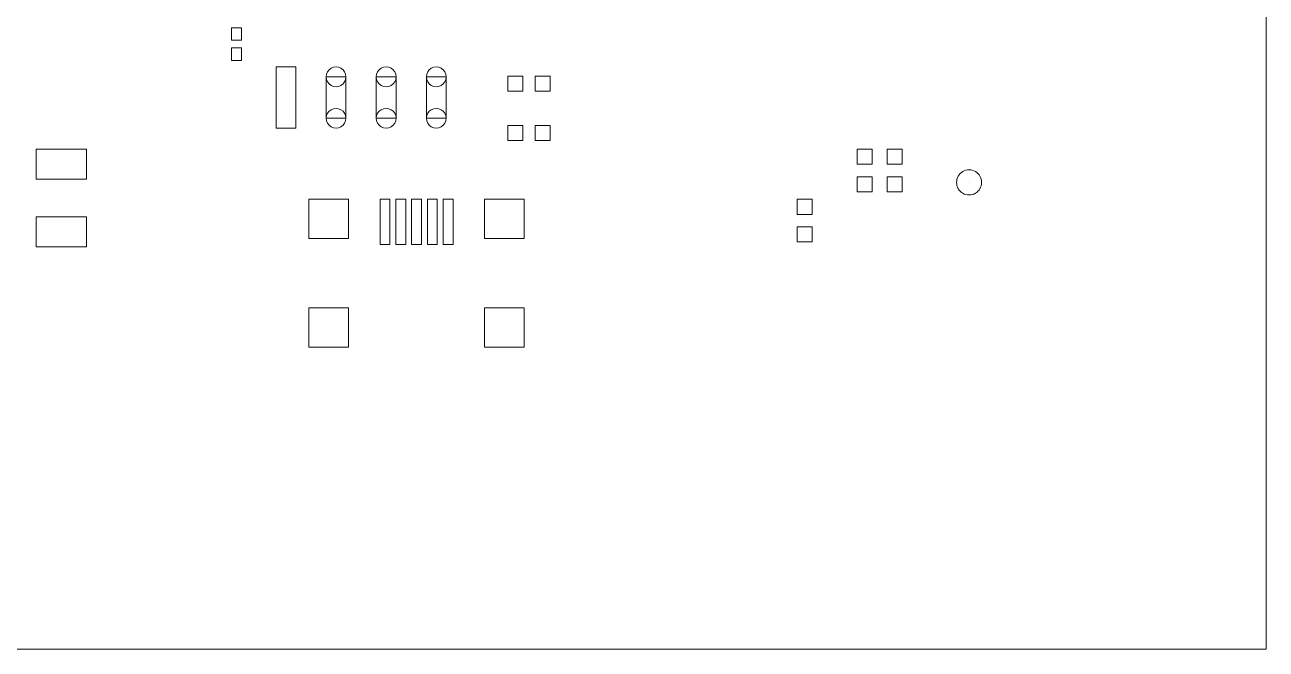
# Model space of a CAD drawing. Header units: millimetres. Extents: x -145 to 117, y -28 to 99.
# Drawn here: x 54.1 to 117, y -27.5 to 4.1 of the extents above; entities that cross this region are included whole.
import ezdxf

# ---------------------------------------------------------------- set-up
doc = ezdxf.new("R2010")
doc.units = ezdxf.units.MM
doc.header["$MEASUREMENT"] = 0
doc.layers.add('Layer 1', color=7, linetype='Continuous')

msp = doc.modelspace()

# ---------------------------------------------------------------- linework, layer by layer
at = {"layer": 'Layer 1', "color": 8, "lineweight": 9}
msp.add_open_spline([(117.0347, 99.4834), (117.0347, 99.4834), (-9.9653, 99.4834), (-9.9653, 99.4834), (-9.9653, 99.4834), (-9.9653, 99.4834), (-9.9653, -27.5166), (-9.9653, -27.5166), (-9.9653, -27.5166), (-9.9653, -27.5166), (117.0347, -27.5166), (117.0347, -27.5166), (117.0347, -27.5166), (117.0347, -27.5166), (117.0347, 99.4834), (117.0347, 99.4834)], degree=3, knots=[0, 0, 0, 0, 0.2, 0.2, 0.2, 0.2, 0.4, 0.4, 0.4, 0.4, 0.6, 0.6, 0.6, 0.6, 1, 1, 1, 1], dxfattribs=at)
at = {"layer": 'Layer 1', "lineweight": 9}
for points, knots in [([(64.5989, 3.3215), (64.5989, 3.3215), (64.5989, 3.9565), (64.5989, 3.9565), (64.5989, 3.9565), (64.5989, 3.9565), (65.1069, 3.9565), (65.1069, 3.9565), (65.1069, 3.9565), (65.1069, 3.9565), (65.1069, 3.3215), (65.1069, 3.3215), (65.1069, 3.3215), (65.1069, 3.3215), (64.5989, 3.3215), (64.5989, 3.3215)], [0, 0, 0, 0, 0.2, 0.2, 0.2, 0.2, 0.4, 0.4, 0.4, 0.4, 0.6, 0.6, 0.6, 0.6, 1, 1, 1, 1]), ([(64.5989, 2.3055), (64.5989, 2.3055), (64.5989, 2.9405), (64.5989, 2.9405), (64.5989, 2.9405), (64.5989, 2.9405), (65.1069, 2.9405), (65.1069, 2.9405), (65.1069, 2.9405), (65.1069, 2.9405), (65.1069, 2.3055), (65.1069, 2.3055), (65.1069, 2.3055), (65.1069, 2.3055), (64.5989, 2.3055), (64.5989, 2.3055)], [0, 0, 0, 0, 0.2, 0.2, 0.2, 0.2, 0.4, 0.4, 0.4, 0.4, 0.6, 0.6, 0.6, 0.6, 1, 1, 1, 1]), ([(66.8595, -1.126), (66.8595, -1.126), (66.8595, 1.9728), (66.8595, 1.9728), (66.8595, 1.9728), (66.8595, 1.9728), (67.8603, 1.9728), (67.8603, 1.9728), (67.8603, 1.9728), (67.8603, 1.9728), (67.8603, -1.126), (67.8603, -1.126), (67.8603, -1.126), (67.8603, -1.126), (66.8595, -1.126), (66.8595, -1.126)], [0, 0, 0, 0, 0.2, 0.2, 0.2, 0.2, 0.4, 0.4, 0.4, 0.4, 0.6, 0.6, 0.6, 0.6, 1, 1, 1, 1]), ([(69.3995, 1.4724), (69.3995, 1.6512), (69.4949, 1.8164), (69.6497, 1.9058), (69.6497, 1.9058), (69.8045, 1.9951), (69.9953, 1.9951), (70.1501, 1.9058), (70.1501, 1.9058), (70.3049, 1.8164), (70.4003, 1.6512), (70.4003, 1.4724)], [0, 0, 0, 0, 0.25, 0.25, 0.25, 0.25, 0.5, 0.5, 0.5, 0.5, 1, 1, 1, 1]), ([(71.9395, 1.4724), (71.9395, 1.6512), (72.0349, 1.8164), (72.1897, 1.9058), (72.1897, 1.9058), (72.3445, 1.9951), (72.5353, 1.9951), (72.6901, 1.9058), (72.6901, 1.9058), (72.8449, 1.8164), (72.9403, 1.6512), (72.9403, 1.4724)], [0, 0, 0, 0, 0.25, 0.25, 0.25, 0.25, 0.5, 0.5, 0.5, 0.5, 1, 1, 1, 1]), ([(74.4795, 1.4724), (74.4795, 1.6512), (74.5749, 1.8164), (74.7297, 1.9058), (74.7297, 1.9058), (74.8845, 1.9951), (75.0753, 1.9951), (75.2301, 1.9058), (75.2301, 1.9058), (75.3849, 1.8164), (75.4803, 1.6512), (75.4803, 1.4724)], [0, 0, 0, 0, 0.25, 0.25, 0.25, 0.25, 0.5, 0.5, 0.5, 0.5, 1, 1, 1, 1]), ([(70.4003, -0.6256), (70.4003, -0.6256), (69.3995, -0.6256), (69.3995, -0.6256), (69.3995, -0.6256), (69.3995, -0.6256), (69.3995, 1.4724), (69.3995, 1.4724), (69.3995, 1.4724), (69.3995, 1.4724), (70.4003, 1.4724), (70.4003, 1.4724), (70.4003, 1.4724), (70.4003, 1.4724), (70.4003, -0.6256), (70.4003, -0.6256)], [0, 0, 0, 0, 0.2, 0.2, 0.2, 0.2, 0.4, 0.4, 0.4, 0.4, 0.6, 0.6, 0.6, 0.6, 1, 1, 1, 1]), ([(70.4003, 1.4724), (70.4003, 1.2937), (70.3049, 1.1285), (70.1501, 1.0391), (70.1501, 1.0391), (69.9953, 0.9497), (69.8045, 0.9497), (69.6497, 1.0391), (69.6497, 1.0391), (69.4949, 1.1285), (69.3995, 1.2937), (69.3995, 1.4724)], [0, 0, 0, 0, 0.25, 0.25, 0.25, 0.25, 0.5, 0.5, 0.5, 0.5, 1, 1, 1, 1]), ([(69.8999, 1.4724), (69.8999, 1.4724), (69.8999, 1.4724), (69.8999, 1.4724), (69.8999, 1.4724), (69.8999, 1.4724), (69.8999, 1.4724), (69.8999, 1.4724), (69.8999, 1.4724), (69.8999, 1.4724), (69.8999, 1.4724), (69.8999, 1.4724)], [0, 0, 0, 0, 0.25, 0.25, 0.25, 0.25, 0.5, 0.5, 0.5, 0.5, 1, 1, 1, 1]), ([(69.8999, 1.4724), (69.8999, 1.4724), (69.8999, 1.4724), (69.8999, 1.4724), (69.8999, 1.4724), (69.8999, 1.4724), (69.8999, 1.4724), (69.8999, 1.4724), (69.8999, 1.4724), (69.8999, 1.4724), (69.8999, 1.4724), (69.8999, 1.4724)], [0, 0, 0, 0, 0.25, 0.25, 0.25, 0.25, 0.5, 0.5, 0.5, 0.5, 1, 1, 1, 1]), ([(72.9403, -0.6256), (72.9403, -0.6256), (71.9395, -0.6256), (71.9395, -0.6256), (71.9395, -0.6256), (71.9395, -0.6256), (71.9395, 1.4724), (71.9395, 1.4724), (71.9395, 1.4724), (71.9395, 1.4724), (72.9403, 1.4724), (72.9403, 1.4724), (72.9403, 1.4724), (72.9403, 1.4724), (72.9403, -0.6256), (72.9403, -0.6256)], [0, 0, 0, 0, 0.2, 0.2, 0.2, 0.2, 0.4, 0.4, 0.4, 0.4, 0.6, 0.6, 0.6, 0.6, 1, 1, 1, 1]), ([(72.9403, 1.4724), (72.9403, 1.2937), (72.8449, 1.1285), (72.6901, 1.0391), (72.6901, 1.0391), (72.5353, 0.9497), (72.3445, 0.9497), (72.1897, 1.0391), (72.1897, 1.0391), (72.0349, 1.1285), (71.9395, 1.2937), (71.9395, 1.4724)], [0, 0, 0, 0, 0.25, 0.25, 0.25, 0.25, 0.5, 0.5, 0.5, 0.5, 1, 1, 1, 1]), ([(72.4399, 1.4724), (72.4399, 1.4724), (72.4399, 1.4724), (72.4399, 1.4724), (72.4399, 1.4724), (72.4399, 1.4724), (72.4399, 1.4724), (72.4399, 1.4724), (72.4399, 1.4724), (72.4399, 1.4724), (72.4399, 1.4724), (72.4399, 1.4724)], [0, 0, 0, 0, 0.25, 0.25, 0.25, 0.25, 0.5, 0.5, 0.5, 0.5, 1, 1, 1, 1]), ([(72.4399, 1.4724), (72.4399, 1.4724), (72.4399, 1.4724), (72.4399, 1.4724), (72.4399, 1.4724), (72.4399, 1.4724), (72.4399, 1.4724), (72.4399, 1.4724), (72.4399, 1.4724), (72.4399, 1.4724), (72.4399, 1.4724), (72.4399, 1.4724)], [0, 0, 0, 0, 0.25, 0.25, 0.25, 0.25, 0.5, 0.5, 0.5, 0.5, 1, 1, 1, 1]), ([(75.4803, -0.6256), (75.4803, -0.6256), (74.4795, -0.6256), (74.4795, -0.6256), (74.4795, -0.6256), (74.4795, -0.6256), (74.4795, 1.4724), (74.4795, 1.4724), (74.4795, 1.4724), (74.4795, 1.4724), (75.4803, 1.4724), (75.4803, 1.4724), (75.4803, 1.4724), (75.4803, 1.4724), (75.4803, -0.6256), (75.4803, -0.6256)], [0, 0, 0, 0, 0.2, 0.2, 0.2, 0.2, 0.4, 0.4, 0.4, 0.4, 0.6, 0.6, 0.6, 0.6, 1, 1, 1, 1]), ([(75.4803, 1.4724), (75.4803, 1.2937), (75.3849, 1.1285), (75.2301, 1.0391), (75.2301, 1.0391), (75.0753, 0.9497), (74.8845, 0.9497), (74.7297, 1.0391), (74.7297, 1.0391), (74.5749, 1.1285), (74.4795, 1.2937), (74.4795, 1.4724)], [0, 0, 0, 0, 0.25, 0.25, 0.25, 0.25, 0.5, 0.5, 0.5, 0.5, 1, 1, 1, 1]), ([(74.9799, 1.4724), (74.9799, 1.4724), (74.9799, 1.4724), (74.9799, 1.4724), (74.9799, 1.4724), (74.9799, 1.4724), (74.9799, 1.4724), (74.9799, 1.4724), (74.9799, 1.4724), (74.9799, 1.4724), (74.9799, 1.4724), (74.9799, 1.4724)], [0, 0, 0, 0, 0.25, 0.25, 0.25, 0.25, 0.5, 0.5, 0.5, 0.5, 1, 1, 1, 1]), ([(74.9799, 1.4724), (74.9799, 1.4724), (74.9799, 1.4724), (74.9799, 1.4724), (74.9799, 1.4724), (74.9799, 1.4724), (74.9799, 1.4724), (74.9799, 1.4724), (74.9799, 1.4724), (74.9799, 1.4724), (74.9799, 1.4724), (74.9799, 1.4724)], [0, 0, 0, 0, 0.25, 0.25, 0.25, 0.25, 0.5, 0.5, 0.5, 0.5, 1, 1, 1, 1]), ([(78.5994, 0.7434), (78.5994, 0.7434), (78.5994, 1.5054), (78.5994, 1.5054), (78.5994, 1.5054), (78.5994, 1.5054), (79.3614, 1.5054), (79.3614, 1.5054), (79.3614, 1.5054), (79.3614, 1.5054), (79.3614, 0.7434), (79.3614, 0.7434), (79.3614, 0.7434), (79.3614, 0.7434), (78.5994, 0.7434), (78.5994, 0.7434)], [0, 0, 0, 0, 0.2, 0.2, 0.2, 0.2, 0.4, 0.4, 0.4, 0.4, 0.6, 0.6, 0.6, 0.6, 1, 1, 1, 1]), ([(79.9964, 0.7434), (79.9964, 0.7434), (79.9964, 1.5054), (79.9964, 1.5054), (79.9964, 1.5054), (79.9964, 1.5054), (80.7584, 1.5054), (80.7584, 1.5054), (80.7584, 1.5054), (80.7584, 1.5054), (80.7584, 0.7434), (80.7584, 0.7434), (80.7584, 0.7434), (80.7584, 0.7434), (79.9964, 0.7434), (79.9964, 0.7434)], [0, 0, 0, 0, 0.2, 0.2, 0.2, 0.2, 0.4, 0.4, 0.4, 0.4, 0.6, 0.6, 0.6, 0.6, 1, 1, 1, 1]), ([(69.3995, -0.6256), (69.3995, -0.4469), (69.4949, -0.2817), (69.6497, -0.1923), (69.6497, -0.1923), (69.8045, -0.1029), (69.9953, -0.1029), (70.1501, -0.1923), (70.1501, -0.1923), (70.3049, -0.2817), (70.4003, -0.4469), (70.4003, -0.6256)], [0, 0, 0, 0, 0.25, 0.25, 0.25, 0.25, 0.5, 0.5, 0.5, 0.5, 1, 1, 1, 1]), ([(70.4003, -0.6256), (70.4003, -0.8044), (70.3049, -0.9696), (70.1501, -1.059), (70.1501, -1.059), (69.9953, -1.1483), (69.8045, -1.1483), (69.6497, -1.059), (69.6497, -1.059), (69.4949, -0.9696), (69.3995, -0.8044), (69.3995, -0.6256)], [0, 0, 0, 0, 0.25, 0.25, 0.25, 0.25, 0.5, 0.5, 0.5, 0.5, 1, 1, 1, 1]), ([(69.8999, -0.6256), (69.8999, -0.6256), (69.8999, -0.6256), (69.8999, -0.6256), (69.8999, -0.6256), (69.8999, -0.6256), (69.8999, -0.6256), (69.8999, -0.6256), (69.8999, -0.6256), (69.8999, -0.6256), (69.8999, -0.6256), (69.8999, -0.6256)], [0, 0, 0, 0, 0.25, 0.25, 0.25, 0.25, 0.5, 0.5, 0.5, 0.5, 1, 1, 1, 1]), ([(69.8999, -0.6256), (69.8999, -0.6256), (69.8999, -0.6256), (69.8999, -0.6256), (69.8999, -0.6256), (69.8999, -0.6256), (69.8999, -0.6256), (69.8999, -0.6256), (69.8999, -0.6256), (69.8999, -0.6256), (69.8999, -0.6256), (69.8999, -0.6256)], [0, 0, 0, 0, 0.25, 0.25, 0.25, 0.25, 0.5, 0.5, 0.5, 0.5, 1, 1, 1, 1]), ([(71.9395, -0.6256), (71.9395, -0.4469), (72.0349, -0.2817), (72.1897, -0.1923), (72.1897, -0.1923), (72.3445, -0.1029), (72.5353, -0.1029), (72.6901, -0.1923), (72.6901, -0.1923), (72.8449, -0.2817), (72.9403, -0.4469), (72.9403, -0.6256)], [0, 0, 0, 0, 0.25, 0.25, 0.25, 0.25, 0.5, 0.5, 0.5, 0.5, 1, 1, 1, 1]), ([(72.9403, -0.6256), (72.9403, -0.8044), (72.8449, -0.9696), (72.6901, -1.059), (72.6901, -1.059), (72.5353, -1.1483), (72.3445, -1.1483), (72.1897, -1.059), (72.1897, -1.059), (72.0349, -0.9696), (71.9395, -0.8044), (71.9395, -0.6256)], [0, 0, 0, 0, 0.25, 0.25, 0.25, 0.25, 0.5, 0.5, 0.5, 0.5, 1, 1, 1, 1]), ([(72.4399, -0.6256), (72.4399, -0.6256), (72.4399, -0.6256), (72.4399, -0.6256), (72.4399, -0.6256), (72.4399, -0.6256), (72.4399, -0.6256), (72.4399, -0.6256), (72.4399, -0.6256), (72.4399, -0.6256), (72.4399, -0.6256), (72.4399, -0.6256)], [0, 0, 0, 0, 0.25, 0.25, 0.25, 0.25, 0.5, 0.5, 0.5, 0.5, 1, 1, 1, 1]), ([(72.4399, -0.6256), (72.4399, -0.6256), (72.4399, -0.6256), (72.4399, -0.6256), (72.4399, -0.6256), (72.4399, -0.6256), (72.4399, -0.6256), (72.4399, -0.6256), (72.4399, -0.6256), (72.4399, -0.6256), (72.4399, -0.6256), (72.4399, -0.6256)], [0, 0, 0, 0, 0.25, 0.25, 0.25, 0.25, 0.5, 0.5, 0.5, 0.5, 1, 1, 1, 1]), ([(74.4795, -0.6256), (74.4795, -0.4469), (74.5749, -0.2817), (74.7297, -0.1923), (74.7297, -0.1923), (74.8845, -0.1029), (75.0753, -0.1029), (75.2301, -0.1923), (75.2301, -0.1923), (75.3849, -0.2817), (75.4803, -0.4469), (75.4803, -0.6256)], [0, 0, 0, 0, 0.25, 0.25, 0.25, 0.25, 0.5, 0.5, 0.5, 0.5, 1, 1, 1, 1]), ([(75.4803, -0.6256), (75.4803, -0.8044), (75.3849, -0.9696), (75.2301, -1.059), (75.2301, -1.059), (75.0753, -1.1483), (74.8845, -1.1483), (74.7297, -1.059), (74.7297, -1.059), (74.5749, -0.9696), (74.4795, -0.8044), (74.4795, -0.6256)], [0, 0, 0, 0, 0.25, 0.25, 0.25, 0.25, 0.5, 0.5, 0.5, 0.5, 1, 1, 1, 1]), ([(74.9799, -0.6256), (74.9799, -0.6256), (74.9799, -0.6256), (74.9799, -0.6256), (74.9799, -0.6256), (74.9799, -0.6256), (74.9799, -0.6256), (74.9799, -0.6256), (74.9799, -0.6256), (74.9799, -0.6256), (74.9799, -0.6256), (74.9799, -0.6256)], [0, 0, 0, 0, 0.25, 0.25, 0.25, 0.25, 0.5, 0.5, 0.5, 0.5, 1, 1, 1, 1]), ([(74.9799, -0.6256), (74.9799, -0.6256), (74.9799, -0.6256), (74.9799, -0.6256), (74.9799, -0.6256), (74.9799, -0.6256), (74.9799, -0.6256), (74.9799, -0.6256), (74.9799, -0.6256), (74.9799, -0.6256), (74.9799, -0.6256), (74.9799, -0.6256)], [0, 0, 0, 0, 0.25, 0.25, 0.25, 0.25, 0.5, 0.5, 0.5, 0.5, 1, 1, 1, 1]), ([(78.5994, -1.7585), (78.5994, -1.7585), (78.5994, -0.9965), (78.5994, -0.9965), (78.5994, -0.9965), (78.5994, -0.9965), (79.3614, -0.9965), (79.3614, -0.9965), (79.3614, -0.9965), (79.3614, -0.9965), (79.3614, -1.7585), (79.3614, -1.7585), (79.3614, -1.7585), (79.3614, -1.7585), (78.5994, -1.7585), (78.5994, -1.7585)], [0, 0, 0, 0, 0.2, 0.2, 0.2, 0.2, 0.4, 0.4, 0.4, 0.4, 0.6, 0.6, 0.6, 0.6, 1, 1, 1, 1]), ([(79.9964, -1.7585), (79.9964, -1.7585), (79.9964, -0.9965), (79.9964, -0.9965), (79.9964, -0.9965), (79.9964, -0.9965), (80.7584, -0.9965), (80.7584, -0.9965), (80.7584, -0.9965), (80.7584, -0.9965), (80.7584, -1.7585), (80.7584, -1.7585), (80.7584, -1.7585), (80.7584, -1.7585), (79.9964, -1.7585), (79.9964, -1.7585)], [0, 0, 0, 0, 0.2, 0.2, 0.2, 0.2, 0.4, 0.4, 0.4, 0.4, 0.6, 0.6, 0.6, 0.6, 1, 1, 1, 1]), ([(54.7082, -3.7092), (54.7082, -3.7092), (54.7082, -2.1852), (54.7082, -2.1852), (54.7082, -2.1852), (54.7082, -2.1852), (57.2482, -2.1852), (57.2482, -2.1852), (57.2482, -2.1852), (57.2482, -2.1852), (57.2482, -3.7092), (57.2482, -3.7092), (57.2482, -3.7092), (57.2482, -3.7092), (54.7082, -3.7092), (54.7082, -3.7092)], [0, 0, 0, 0, 0.2, 0.2, 0.2, 0.2, 0.4, 0.4, 0.4, 0.4, 0.6, 0.6, 0.6, 0.6, 1, 1, 1, 1]), ([(96.3083, -2.9548), (96.3083, -2.9548), (96.3083, -2.1928), (96.3083, -2.1928), (96.3083, -2.1928), (96.3083, -2.1928), (97.0703, -2.1928), (97.0703, -2.1928), (97.0703, -2.1928), (97.0703, -2.1928), (97.0703, -2.9548), (97.0703, -2.9548), (97.0703, -2.9548), (97.0703, -2.9548), (96.3083, -2.9548), (96.3083, -2.9548)], [0, 0, 0, 0, 0.2, 0.2, 0.2, 0.2, 0.4, 0.4, 0.4, 0.4, 0.6, 0.6, 0.6, 0.6, 1, 1, 1, 1]), ([(97.8323, -2.9548), (97.8323, -2.9548), (97.8323, -2.1928), (97.8323, -2.1928), (97.8323, -2.1928), (97.8323, -2.1928), (98.5943, -2.1928), (98.5943, -2.1928), (98.5943, -2.1928), (98.5943, -2.1928), (98.5943, -2.9548), (98.5943, -2.9548), (98.5943, -2.9548), (98.5943, -2.9548), (97.8323, -2.9548), (97.8323, -2.9548)], [0, 0, 0, 0, 0.2, 0.2, 0.2, 0.2, 0.4, 0.4, 0.4, 0.4, 0.6, 0.6, 0.6, 0.6, 1, 1, 1, 1]), ([(96.3083, -4.3518), (96.3083, -4.3518), (96.3083, -3.5898), (96.3083, -3.5898), (96.3083, -3.5898), (96.3083, -3.5898), (97.0703, -3.5898), (97.0703, -3.5898), (97.0703, -3.5898), (97.0703, -3.5898), (97.0703, -4.3518), (97.0703, -4.3518), (97.0703, -4.3518), (97.0703, -4.3518), (96.3083, -4.3518), (96.3083, -4.3518)], [0, 0, 0, 0, 0.2, 0.2, 0.2, 0.2, 0.4, 0.4, 0.4, 0.4, 0.6, 0.6, 0.6, 0.6, 1, 1, 1, 1]), ([(97.8323, -4.3518), (97.8323, -4.3518), (97.8323, -3.5898), (97.8323, -3.5898), (97.8323, -3.5898), (97.8323, -3.5898), (98.5943, -3.5898), (98.5943, -3.5898), (98.5943, -3.5898), (98.5943, -3.5898), (98.5943, -4.3518), (98.5943, -4.3518), (98.5943, -4.3518), (98.5943, -4.3518), (97.8323, -4.3518), (97.8323, -4.3518)], [0, 0, 0, 0, 0.2, 0.2, 0.2, 0.2, 0.4, 0.4, 0.4, 0.4, 0.6, 0.6, 0.6, 0.6, 1, 1, 1, 1]), ([(101.3451, -3.8768), (101.3451, -3.65), (101.4662, -3.4403), (101.6626, -3.3269), (101.6626, -3.3269), (101.8591, -3.2135), (102.1012, -3.2135), (102.2976, -3.3269), (102.2976, -3.3269), (102.4941, -3.4403), (102.6151, -3.65), (102.6151, -3.8768)], [0, 0, 0, 0, 0.25, 0.25, 0.25, 0.25, 0.5, 0.5, 0.5, 0.5, 1, 1, 1, 1]), ([(102.6151, -3.8768), (102.6151, -4.1037), (102.4941, -4.3133), (102.2976, -4.4267), (102.2976, -4.4267), (102.1012, -4.5402), (101.8591, -4.5402), (101.6626, -4.4267), (101.6626, -4.4267), (101.4662, -4.3133), (101.3451, -4.1037), (101.3451, -3.8768)], [0, 0, 0, 0, 0.25, 0.25, 0.25, 0.25, 0.5, 0.5, 0.5, 0.5, 1, 1, 1, 1]), ([(101.9801, -3.8768), (101.9801, -3.8768), (101.9801, -3.8768), (101.9801, -3.8768), (101.9801, -3.8768), (101.9801, -3.8768), (101.9801, -3.8768), (101.9801, -3.8768), (101.9801, -3.8768), (101.9801, -3.8768), (101.9801, -3.8768), (101.9801, -3.8768)], [0, 0, 0, 0, 0.25, 0.25, 0.25, 0.25, 0.5, 0.5, 0.5, 0.5, 1, 1, 1, 1]), ([(101.9801, -3.8768), (101.9801, -3.8768), (101.9801, -3.8768), (101.9801, -3.8768), (101.9801, -3.8768), (101.9801, -3.8768), (101.9801, -3.8768), (101.9801, -3.8768), (101.9801, -3.8768), (101.9801, -3.8768), (101.9801, -3.8768), (101.9801, -3.8768)], [0, 0, 0, 0, 0.25, 0.25, 0.25, 0.25, 0.5, 0.5, 0.5, 0.5, 1, 1, 1, 1]), ([(68.5296, -6.7254), (68.5296, -6.7254), (68.5296, -4.7265), (68.5296, -4.7265), (68.5296, -4.7265), (68.5296, -4.7265), (70.5286, -4.7265), (70.5286, -4.7265), (70.5286, -4.7265), (70.5286, -4.7265), (70.5286, -6.7254), (70.5286, -6.7254), (70.5286, -6.7254), (70.5286, -6.7254), (68.5296, -6.7254), (68.5296, -6.7254)], [0, 0, 0, 0, 0.2, 0.2, 0.2, 0.2, 0.4, 0.4, 0.4, 0.4, 0.6, 0.6, 0.6, 0.6, 1, 1, 1, 1]), ([(72.1288, -7.0264), (72.1288, -7.0264), (72.1288, -4.7252), (72.1288, -4.7252), (72.1288, -4.7252), (72.1288, -4.7252), (72.6291, -4.7252), (72.6291, -4.7252), (72.6291, -4.7252), (72.6291, -4.7252), (72.6291, -7.0264), (72.6291, -7.0264), (72.6291, -7.0264), (72.6291, -7.0264), (72.1288, -7.0264), (72.1288, -7.0264)], [0, 0, 0, 0, 0.2, 0.2, 0.2, 0.2, 0.4, 0.4, 0.4, 0.4, 0.6, 0.6, 0.6, 0.6, 1, 1, 1, 1]), ([(72.9289, -7.0264), (72.9289, -7.0264), (72.9289, -4.7252), (72.9289, -4.7252), (72.9289, -4.7252), (72.9289, -4.7252), (73.4292, -4.7252), (73.4292, -4.7252), (73.4292, -4.7252), (73.4292, -4.7252), (73.4292, -7.0264), (73.4292, -7.0264), (73.4292, -7.0264), (73.4292, -7.0264), (72.9289, -7.0264), (72.9289, -7.0264)], [0, 0, 0, 0, 0.2, 0.2, 0.2, 0.2, 0.4, 0.4, 0.4, 0.4, 0.6, 0.6, 0.6, 0.6, 1, 1, 1, 1]), ([(73.729, -7.0264), (73.729, -7.0264), (73.729, -4.7252), (73.729, -4.7252), (73.729, -4.7252), (73.729, -4.7252), (74.2293, -4.7252), (74.2293, -4.7252), (74.2293, -4.7252), (74.2293, -4.7252), (74.2293, -7.0264), (74.2293, -7.0264), (74.2293, -7.0264), (74.2293, -7.0264), (73.729, -7.0264), (73.729, -7.0264)], [0, 0, 0, 0, 0.2, 0.2, 0.2, 0.2, 0.4, 0.4, 0.4, 0.4, 0.6, 0.6, 0.6, 0.6, 1, 1, 1, 1]), ([(74.5291, -7.0264), (74.5291, -7.0264), (74.5291, -4.7252), (74.5291, -4.7252), (74.5291, -4.7252), (74.5291, -4.7252), (75.0294, -4.7252), (75.0294, -4.7252), (75.0294, -4.7252), (75.0294, -4.7252), (75.0294, -7.0264), (75.0294, -7.0264), (75.0294, -7.0264), (75.0294, -7.0264), (74.5291, -7.0264), (74.5291, -7.0264)], [0, 0, 0, 0, 0.2, 0.2, 0.2, 0.2, 0.4, 0.4, 0.4, 0.4, 0.6, 0.6, 0.6, 0.6, 1, 1, 1, 1]), ([(75.3292, -7.0264), (75.3292, -7.0264), (75.3292, -4.7252), (75.3292, -4.7252), (75.3292, -4.7252), (75.3292, -4.7252), (75.8295, -4.7252), (75.8295, -4.7252), (75.8295, -4.7252), (75.8295, -4.7252), (75.8295, -7.0264), (75.8295, -7.0264), (75.8295, -7.0264), (75.8295, -7.0264), (75.3292, -7.0264), (75.3292, -7.0264)], [0, 0, 0, 0, 0.2, 0.2, 0.2, 0.2, 0.4, 0.4, 0.4, 0.4, 0.6, 0.6, 0.6, 0.6, 1, 1, 1, 1]), ([(77.4298, -6.7254), (77.4298, -6.7254), (77.4298, -4.7265), (77.4298, -4.7265), (77.4298, -4.7265), (77.4298, -4.7265), (79.4287, -4.7265), (79.4287, -4.7265), (79.4287, -4.7265), (79.4287, -4.7265), (79.4287, -6.7254), (79.4287, -6.7254), (79.4287, -6.7254), (79.4287, -6.7254), (77.4298, -6.7254), (77.4298, -6.7254)], [0, 0, 0, 0, 0.2, 0.2, 0.2, 0.2, 0.4, 0.4, 0.4, 0.4, 0.6, 0.6, 0.6, 0.6, 1, 1, 1, 1]), ([(93.2603, -5.4948), (93.2603, -5.4948), (93.2603, -4.7328), (93.2603, -4.7328), (93.2603, -4.7328), (93.2603, -4.7328), (94.0223, -4.7328), (94.0223, -4.7328), (94.0223, -4.7328), (94.0223, -4.7328), (94.0223, -5.4948), (94.0223, -5.4948), (94.0223, -5.4948), (94.0223, -5.4948), (93.2603, -5.4948), (93.2603, -5.4948)], [0, 0, 0, 0, 0.2, 0.2, 0.2, 0.2, 0.4, 0.4, 0.4, 0.4, 0.6, 0.6, 0.6, 0.6, 1, 1, 1, 1]), ([(54.7082, -7.1382), (54.7082, -7.1382), (54.7082, -5.6142), (54.7082, -5.6142), (54.7082, -5.6142), (54.7082, -5.6142), (57.2482, -5.6142), (57.2482, -5.6142), (57.2482, -5.6142), (57.2482, -5.6142), (57.2482, -7.1382), (57.2482, -7.1382), (57.2482, -7.1382), (57.2482, -7.1382), (54.7082, -7.1382), (54.7082, -7.1382)], [0, 0, 0, 0, 0.2, 0.2, 0.2, 0.2, 0.4, 0.4, 0.4, 0.4, 0.6, 0.6, 0.6, 0.6, 1, 1, 1, 1]), ([(93.2603, -6.8918), (93.2603, -6.8918), (93.2603, -6.1298), (93.2603, -6.1298), (93.2603, -6.1298), (93.2603, -6.1298), (94.0223, -6.1298), (94.0223, -6.1298), (94.0223, -6.1298), (94.0223, -6.1298), (94.0223, -6.8918), (94.0223, -6.8918), (94.0223, -6.8918), (94.0223, -6.8918), (93.2603, -6.8918), (93.2603, -6.8918)], [0, 0, 0, 0, 0.2, 0.2, 0.2, 0.2, 0.4, 0.4, 0.4, 0.4, 0.6, 0.6, 0.6, 0.6, 1, 1, 1, 1]), ([(68.5296, -12.2271), (68.5296, -12.2271), (68.5296, -10.2281), (68.5296, -10.2281), (68.5296, -10.2281), (68.5296, -10.2281), (70.5286, -10.2281), (70.5286, -10.2281), (70.5286, -10.2281), (70.5286, -10.2281), (70.5286, -12.2271), (70.5286, -12.2271), (70.5286, -12.2271), (70.5286, -12.2271), (68.5296, -12.2271), (68.5296, -12.2271)], [0, 0, 0, 0, 0.2, 0.2, 0.2, 0.2, 0.4, 0.4, 0.4, 0.4, 0.6, 0.6, 0.6, 0.6, 1, 1, 1, 1]), ([(77.4298, -12.2271), (77.4298, -12.2271), (77.4298, -10.2281), (77.4298, -10.2281), (77.4298, -10.2281), (77.4298, -10.2281), (79.4287, -10.2281), (79.4287, -10.2281), (79.4287, -10.2281), (79.4287, -10.2281), (79.4287, -12.2271), (79.4287, -12.2271), (79.4287, -12.2271), (79.4287, -12.2271), (77.4298, -12.2271), (77.4298, -12.2271)], [0, 0, 0, 0, 0.2, 0.2, 0.2, 0.2, 0.4, 0.4, 0.4, 0.4, 0.6, 0.6, 0.6, 0.6, 1, 1, 1, 1])]:
    msp.add_open_spline(points, degree=3, knots=knots, dxfattribs=at)

doc.saveas('drawing.dxf')
